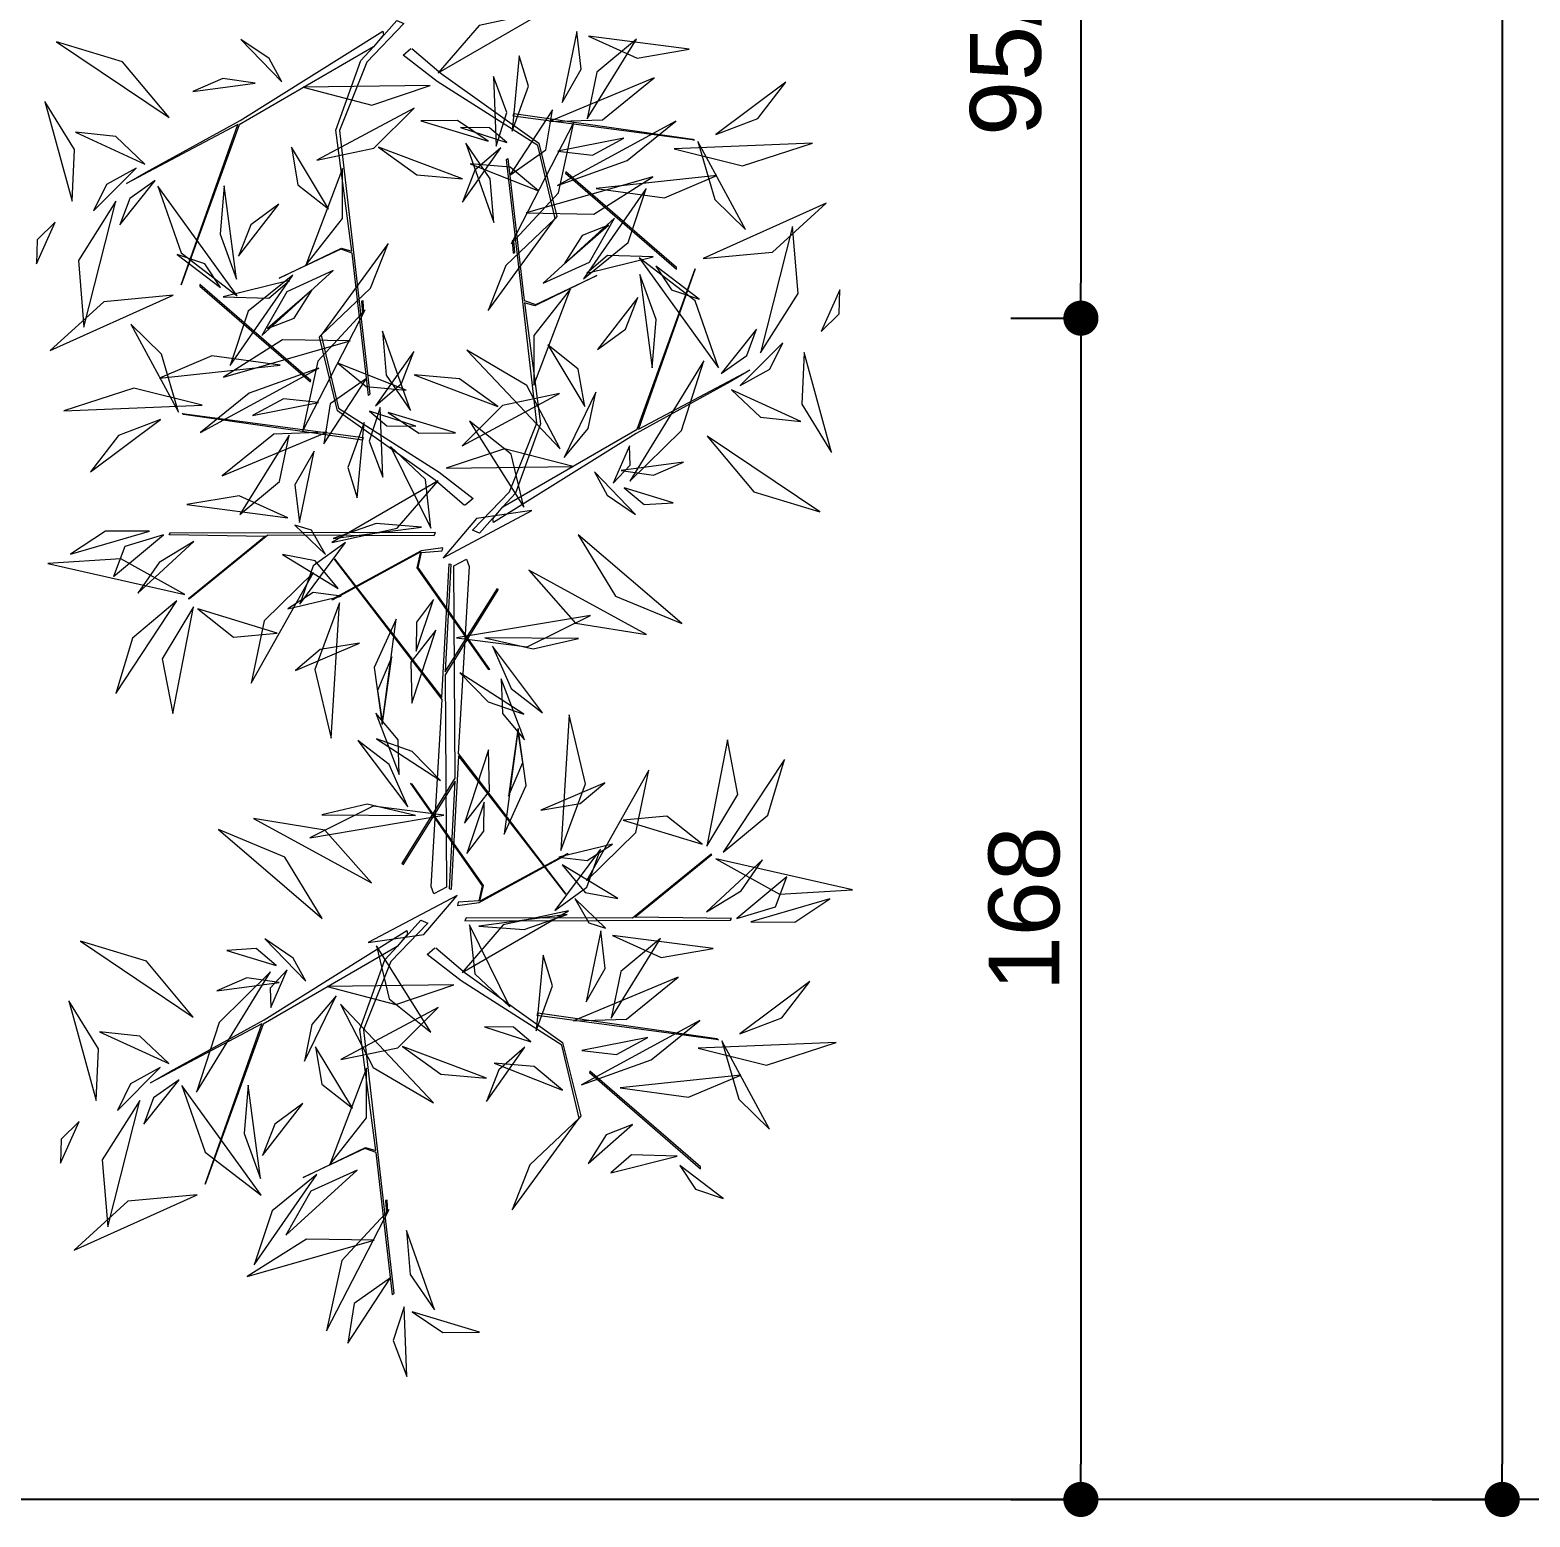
# Model space of a CAD drawing. Header units: centimetres. Extents: x 16433 to 114398, y -50094 to -12305.
# Drawn here: x 32932.2 to 33145.8, y -30999.9 to -30788.2 of the extents above; entities that cross this region are included whole.
import ezdxf

# ---------------------------------------------------------------- set-up
doc = ezdxf.new("R2010")
doc.units = ezdxf.units.CM
doc.header["$LTSCALE"] = 0.5
doc.layers.get('0').update_dxf_attribs({"linetype": 'CONTINUOUS'})
doc.layers.get('DEFPOINTS').update_dxf_attribs({"linetype": 'CONTINUOUS'})
doc.layers.add('3-BAT C-Niveau -2', color=7, linetype='CONTINUOUS')
doc.styles.add('Helvetica', font='')
doc.styles.get('Helvetica').set_extended_font_data('Helvetica')
doc.dimstyles.new('IS', dxfattribs={"dimtxt": 10.08724, "dimasz": 5.007446, "dimexe": 2, "dimexo": 10, "dimgap": 3, "dimtad": 1, "dimdec": 1, "dimtxsty": 'Helvetica', "dimblk": 'DOT', "dimblk1": 'DOT', "dimblk2": 'DOT', "dimcen": 0, "dimdle": 10, "dimazin": 0, "dimtfac": 0.8, "dimtdec": 1, "dimtix": 1, "dimtmove": 0, "dimatfit": 0, "dimldrblk": 'VW_FILLEDARROW-1', "dimfxl": 10, "dimfxlon": 1, "dimfrac": 2, "dimtolj": 1, "dimarcsym": 0})

# ---------------------------------------------------------------- blocks, each defined once
blk = doc.blocks.new('Groupe-85-1')
at = {"color": 253, "linetype": 'Continuous', "lineweight": 5, "true_color": 0xa0a0a4, "flags": 128}
for points in [[(15395.8, -47721.1), (15389.43, -47716.94), (15379.15, -47714.94), (15343.05, -47726.16), (15342.84, -47725.99), (15362.29, -47719.94), (15362.57, -47718.24), (15356.88, -47710.42), (15362.73, -47718.33), (15362.58, -47719.83), (15379.1, -47714.4), (15389.5, -47716.07), (15391.72, -47717.45), (15377.28, -47700.75), (15353.34, -47696.87), (15377.28, -47700.56), (15366.09, -47686.54), (15368.19, -47688.96), (15377.92, -47700.76), (15394.2, -47718.37), (15393.69, -47718.56), (15391.72, -47717.45), (15396.03, -47720.04)], [(15335.25, -47700.61), (15335.37, -47700.39), (15336.78, -47726.37), (15336.4, -47726.35)], [(15343.19, -47717.55), (15343.38, -47717.55), (15353.9, -47699.46), (15353.63, -47699.5)], [(15270.58, -47748.29), (15264.21, -47744.13), (15253.93, -47742.13), (15217.83, -47753.35), (15217.62, -47753.18), (15237.07, -47747.13), (15237.35, -47745.43), (15231.66, -47737.61), (15237.51, -47745.52), (15237.36, -47747.02), (15253.88, -47741.59), (15264.28, -47743.26), (15266.5, -47744.64), (15252.06, -47727.94), (15228.12, -47724.06), (15252.06, -47727.75), (15240.86, -47713.73), (15242.97, -47716.15), (15252.7, -47727.95), (15268.98, -47745.56), (15268.47, -47745.75), (15266.5, -47744.64), (15270.81, -47747.23)], [(15319.06, -47725.58), (15302.52, -47744.27), (15321.42, -47741.76), (15321.4, -47742), (15306.17, -47744.06), (15319.24, -47749.18), (15319.08, -47749.27), (15305.75, -47744.12), (15276.07, -47749.95), (15274.81, -47748.34), (15275.78, -47747.79), (15302.23, -47744.38), (15318.87, -47725.75)], [(15323.49, -47740.42), (15322.49, -47737.47), (15313.33, -47726.3), (15313.36, -47726.48), (15322.31, -47737.43), (15320, -47737.33), (15307.72, -47749.99), (15307.68, -47750.25), (15320.08, -47737.51), (15322.26, -47737.57), (15323.02, -47740.43)], [(15326.74, -47744.12), (15333.1, -47748.29), (15343.39, -47750.29), (15379.49, -47739.07), (15379.69, -47739.24), (15360.24, -47745.28), (15359.97, -47746.99), (15365.65, -47754.8), (15359.8, -47746.9), (15359.95, -47745.39), (15343.43, -47750.82), (15333.04, -47749.15), (15330.81, -47747.77), (15345.25, -47764.47), (15369.19, -47768.36), (15345.26, -47764.67), (15356.45, -47778.69), (15354.34, -47776.27), (15344.62, -47764.46), (15328.34, -47746.86), (15328.84, -47746.66), (15330.81, -47747.77), (15326.51, -47745.18)], [(15387.29, -47764.61), (15387.17, -47764.84), (15385.75, -47738.86), (15386.14, -47738.88)], [(15273.82, -47751.99), (15274.83, -47754.94), (15283.99, -47766.11), (15283.96, -47765.94), (15275, -47754.98), (15277.32, -47755.09), (15289.6, -47742.43), (15289.64, -47742.16), (15277.24, -47754.91), (15275.06, -47754.85), (15274.3, -47751.98)], [(15278.25, -47766.84), (15294.79, -47748.14), (15275.9, -47750.66), (15275.92, -47750.42), (15291.14, -47748.36), (15278.07, -47743.23), (15278.23, -47743.14), (15291.57, -47748.3), (15321.24, -47742.47), (15322.51, -47744.08), (15321.54, -47744.63), (15295.08, -47748.03), (15278.44, -47766.66)], [(15379.35, -47747.68), (15379.16, -47747.67), (15368.64, -47765.76), (15368.9, -47765.73)], [(15262.07, -47791.8), (15261.95, -47792.03), (15260.53, -47766.05), (15260.92, -47766.07)], [(15254.13, -47774.87), (15253.94, -47774.86), (15243.42, -47792.95), (15243.68, -47792.92)]]:
    blk.add_lwpolyline(points, close=True, dxfattribs=at)
for points in [[(15318.08, -47701.84), (15320.43, -47715.32), (15309.61, -47706.2), (15309.66, -47706.34), (15320.65, -47715.63), (15324.99, -47738.9), (15325.44, -47739.02), (15318.3, -47701.85), (15318.05, -47701.74), (15318.07, -47701.81)], [(15329.98, -47742.36), (15332.72, -47737.57), (15339.87, -47722.09), (15349.67, -47717.62), (15350.01, -47717.79), (15340.27, -47722.16), (15333.97, -47737.94), (15331.16, -47743.38), (15330.03, -47742.46)], [(15392.55, -47722.86), (15389.81, -47727.65), (15382.66, -47743.13), (15372.87, -47747.6), (15372.53, -47747.43), (15382.27, -47743.07), (15388.57, -47727.29), (15391.38, -47721.84), (15392.5, -47722.76)], [(15267.33, -47750.05), (15264.59, -47754.84), (15257.44, -47770.32), (15247.65, -47774.79), (15247.3, -47774.62), (15257.05, -47770.26), (15263.35, -47754.48), (15266.16, -47749.03), (15267.28, -47749.95)], [(15279.24, -47790.57), (15276.88, -47777.09), (15287.71, -47786.22), (15287.65, -47786.07), (15276.67, -47776.78), (15272.32, -47753.52), (15271.87, -47753.39), (15279.02, -47790.56), (15279.26, -47790.68), (15279.25, -47790.61)]]:
    blk.add_lwpolyline(points, dxfattribs=at)
at = {"color": 253, "linetype": 'Continuous', "lineweight": 5, "true_color": 0xa0a0a4}
for points in [[(15362.17, -47679.4, -212.86), (15369.44, -47678.34, -209.91), (15375.4, -47672.93, -208.14), (15375.4, -47672.93, -208.14), (15362.17, -47679.4, -212.86)], [(15362.17, -47679.4, -212.86), (15369.44, -47678.34, -209.91), (15375.4, -47672.93, -208.14), (15375.4, -47672.93, -208.14), (15362.17, -47679.4, -212.86)], [(15376.43, -47690.76, -223.66), (15382.98, -47682.74, -222.36), (15384.05, -47672.99, -219.58), (15384.05, -47672.99, -219.58), (15376.43, -47690.76, -223.66)], [(15358.78, -47677.57, -211.21), (15355.83, -47675.51, -209.03), (15352.44, -47676.09, -206.71), (15352.44, -47676.09, -206.71), (15358.78, -47677.57, -211.21)], [(15358.78, -47677.57, -211.21), (15355.83, -47675.51, -209.03), (15352.44, -47676.09, -206.71), (15352.44, -47676.09, -206.71), (15358.78, -47677.57, -211.21)], [(15369.29, -47688.59, -232.48), (15372.36, -47683.79, -232.45), (15371.89, -47678.02, -231.83), (15371.89, -47678.02, -231.83), (15369.29, -47688.59, -232.48)], [(15351.67, -47696.02, -215.07), (15348.93, -47686.5, -213.8), (15340.66, -47680.26, -214.42), (15340.66, -47680.26, -214.42), (15351.67, -47696.02, -215.07)], [(15337.08, -47702.98, -223.19), (15337.65, -47692.97, -225.59), (15332.62, -47683.8, -225.79), (15332.62, -47683.8, -225.79), (15337.08, -47702.98, -223.19)], [(15337.08, -47702.98, -223.19), (15337.65, -47692.97, -225.59), (15332.62, -47683.8, -225.79), (15332.62, -47683.8, -225.79), (15337.08, -47702.98, -223.19)], [(15363.34, -47685.5, -228.35), (15354.04, -47681.83, -229.1), (15344.83, -47684.36, -232.12), (15344.83, -47684.36, -232.12), (15363.34, -47685.5, -228.35)], [(15368.47, -47687.49, -232.75), (15365.41, -47683.75, -233.5), (15361.36, -47682.65, -235.42), (15361.36, -47682.65, -235.42), (15368.47, -47687.49, -232.75)], [(15310.11, -47705.56, -186.41), (15313.41, -47695.69, -187.61), (15310.84, -47685.59, -186.97), (15310.84, -47685.59, -186.97), (15310.11, -47705.56, -186.41)], [(15367.27, -47690.46, -229.3), (15364.07, -47687.37, -228.25), (15360.13, -47686.67, -226.49), (15360.13, -47686.67, -226.49), (15367.27, -47690.46, -229.3)], [(15318.02, -47698.95, -174.84), (15316.87, -47692.82, -175.45), (15312.7, -47688.51, -176.76), (15312.7, -47688.51, -176.76), (15318.02, -47698.95, -174.84)], [(15333.97, -47697.54, -215.73), (15330.62, -47692.07, -216.78), (15324.79, -47689.13, -215.22), (15324.79, -47689.13, -215.22), (15333.97, -47697.54, -215.73)], [(15333.97, -47697.54, -215.73), (15330.62, -47692.07, -216.78), (15324.79, -47689.13, -215.22), (15324.79, -47689.13, -215.22), (15333.97, -47697.54, -215.73)], [(15335.45, -47699.89, -214.21), (15343.12, -47695.93, -211.43), (15346.51, -47690.85, -206.15), (15346.51, -47690.85, -206.15), (15335.45, -47699.89, -214.21)], [(15366.54, -47691, -228.97), (15357.82, -47696, -227.8), (15353.3, -47705.01, -227.09), (15353.3, -47705.01, -227.09), (15366.54, -47691, -228.97)], [(15383.53, -47701.86, -172.05), (15383.32, -47697.22, -171.7), (15380.7, -47693.39, -172.02), (15380.7, -47693.39, -172.02), (15383.53, -47701.86, -172.05)], [(15383.53, -47701.86, -172.05), (15383.32, -47697.22, -171.7), (15380.7, -47693.39, -172.02), (15380.7, -47693.39, -172.02), (15383.53, -47701.86, -172.05)], [(15317.89, -47701.01, -174.58), (15315.24, -47695.93, -172.2), (15310.75, -47695.11, -168.43), (15310.75, -47695.11, -168.43), (15317.89, -47701.01, -174.58)], [(15344.72, -47712.83, -221.24), (15344.22, -47703.02, -218.96), (15339.72, -47696.3, -214.31), (15339.72, -47696.3, -214.31), (15344.72, -47712.83, -221.24)], [(15354, -47702.43, -211.6), (15356.89, -47699.62, -211.07), (15357.47, -47695.52, -211.1), (15357.47, -47695.52, -211.1), (15354, -47702.43, -211.6)], [(15309.01, -47704.65, -186.4), (15302.63, -47699.41, -186.75), (15294.43, -47698.57, -187), (15294.43, -47698.57, -187), (15309.01, -47704.65, -186.4)], [(15384.42, -47705.56, -171.59), (15387.33, -47703.17, -169.03), (15389.28, -47698.71, -167.96), (15389.28, -47698.71, -167.96), (15384.42, -47705.56, -171.59)], [(15236.95, -47706.59, -212.86), (15244.22, -47705.53, -209.91), (15250.18, -47700.12, -208.14), (15250.18, -47700.12, -208.14), (15236.95, -47706.59, -212.86)], [(15236.95, -47706.59, -212.86), (15244.22, -47705.53, -209.91), (15250.18, -47700.12, -208.14), (15250.18, -47700.12, -208.14), (15236.95, -47706.59, -212.86)], [(15251.2, -47717.95, -223.66), (15257.76, -47709.93, -222.36), (15258.83, -47700.18, -219.58), (15258.83, -47700.18, -219.58), (15251.2, -47717.95, -223.66)], [(15317.77, -47705.42, -186.97), (15313.92, -47701.12, -187.38), (15309.04, -47698.95, -185.5), (15309.04, -47698.95, -185.5), (15317.77, -47705.42, -186.97)], [(15368.33, -47700.27, -196.26), (15361.46, -47700.99, -195.05), (15355.61, -47704.47, -196.39), (15355.61, -47704.47, -196.39), (15368.33, -47700.27, -196.26)], [(15233.56, -47704.76, -211.21), (15230.61, -47702.7, -209.03), (15227.22, -47703.28, -206.71), (15227.22, -47703.28, -206.71), (15233.56, -47704.76, -211.21)], [(15233.56, -47704.76, -211.21), (15230.61, -47702.7, -209.03), (15227.22, -47703.28, -206.71), (15227.22, -47703.28, -206.71), (15233.56, -47704.76, -211.21)], [(15352.76, -47703.07, -202.5), (15353.78, -47709.47, -200.11), (15356.83, -47711.89, -195.35), (15356.83, -47711.89, -195.35), (15352.76, -47703.07, -202.5)], [(15244.07, -47715.78, -232.48), (15247.13, -47710.98, -232.45), (15246.67, -47705.21, -231.83), (15246.67, -47705.21, -231.83), (15244.07, -47715.78, -232.48)], [(15308.61, -47707.11, -182.25), (15300.53, -47704.13, -178.08), (15293.15, -47707.04, -173.29), (15293.15, -47707.04, -173.29), (15308.61, -47707.11, -182.25)], [(15323.59, -47717.96, -200.41), (15325.37, -47710.57, -200.32), (15322.74, -47703.5, -200.54), (15322.74, -47703.5, -200.54), (15323.59, -47717.96, -200.41)], [(15345.32, -47718.35, -210.1), (15339.98, -47709.27, -209.96), (15333.18, -47703.49, -205.95), (15333.18, -47703.49, -205.95), (15345.32, -47718.35, -210.1)], [(15349.99, -47722.01, -194.97), (15348.36, -47712.51, -192.57), (15341.56, -47705.21, -191.31), (15341.56, -47705.21, -191.31), (15349.99, -47722.01, -194.97)], [(15367.21, -47708.41, -195.33), (15363.6, -47705.02, -195.1), (15358.88, -47704.14, -194.26), (15358.88, -47704.14, -194.26), (15367.21, -47708.41, -195.33)], [(15357.67, -47712.23, -201.48), (15351.42, -47706.94, -202.35), (15343.37, -47705.86, -201.76), (15343.37, -47705.86, -201.76), (15357.67, -47712.23, -201.48)], [(15226.44, -47723.21, -215.07), (15223.71, -47713.69, -213.8), (15215.44, -47707.45, -214.42), (15215.44, -47707.45, -214.42), (15226.44, -47723.21, -215.07)], [(15238.12, -47712.69, -228.35), (15228.82, -47709.02, -229.1), (15219.6, -47711.55, -232.12), (15219.6, -47711.55, -232.12), (15238.12, -47712.69, -228.35)], [(15308.45, -47707.8, -181.99), (15305.45, -47713.54, -181.12), (15307.17, -47719.54, -179.03), (15307.17, -47719.54, -179.03), (15308.45, -47707.8, -181.99)], [(15336.59, -47721.15, -233.25), (15334.92, -47713.77, -238.65), (15327.7, -47707.66, -241.93), (15327.7, -47707.66, -241.93), (15336.59, -47721.15, -233.25)], [(15359.36, -47717.76, -207.16), (15355.18, -47711.84, -205.48), (15348.37, -47709.49, -203.83), (15348.37, -47709.49, -203.83), (15359.36, -47717.76, -207.16)], [(15359.36, -47717.76, -207.16), (15355.18, -47711.84, -205.48), (15348.37, -47709.49, -203.83), (15348.37, -47709.49, -203.83), (15359.36, -47717.76, -207.16)], [(15375.51, -47708.65, -184.69), (15370.44, -47710.56, -183.17), (15367.88, -47715.48, -181.63), (15367.88, -47715.48, -181.63), (15375.51, -47708.65, -184.69)], [(15384.23, -47708.69, -176.08), (15383.56, -47718.77, -174.79), (15387.83, -47726.4, -170.69), (15387.83, -47726.4, -170.69), (15384.23, -47708.69, -176.08)], [(15243.25, -47714.68, -232.75), (15240.19, -47710.94, -233.5), (15236.14, -47709.84, -235.42), (15236.14, -47709.84, -235.42), (15243.25, -47714.68, -232.75)], [(15322.76, -47711.14, -189.87), (15328.41, -47715.84, -186.93), (15335.18, -47715.95, -183.27), (15335.18, -47715.95, -183.27), (15322.76, -47711.14, -189.87)], [(15340.51, -47719.19, -207.72), (15340.13, -47714.22, -206.62), (15336.94, -47710.32, -205.86), (15336.94, -47710.32, -205.86), (15340.51, -47719.19, -207.72)], [(15349.52, -47710.12, -218.46), (15351.67, -47713.58, -216.39), (15356.11, -47715.31, -215.43), (15356.11, -47715.31, -215.43), (15349.52, -47710.12, -218.46)], [(15374.4, -47712.55, -205.3), (15377.55, -47720.19, -204.92), (15384.26, -47724.78, -203.9), (15384.26, -47724.78, -203.9), (15374.4, -47712.55, -205.3)], [(15242.04, -47717.65, -229.3), (15238.85, -47714.56, -228.25), (15234.91, -47713.86, -226.49), (15234.91, -47713.86, -226.49), (15242.04, -47717.65, -229.3)], [(15359.42, -47713.8, -188.89), (15366.92, -47717.67, -185.79), (15373.88, -47716.37, -181.22), (15373.88, -47716.37, -181.22), (15359.42, -47713.8, -188.89)], [(15268.41, -47733.39, -220.09), (15276.01, -47726.53, -220.53), (15278.11, -47716.51, -219.34), (15278.11, -47716.51, -219.34), (15268.41, -47733.39, -220.09)], [(15316.61, -47723.02, -207.25), (15308.55, -47717.4, -205.29), (15299.48, -47717.23, -201.98), (15299.48, -47717.23, -201.98), (15316.61, -47723.02, -207.25)], [(15354.7, -47723.27, -206.43), (15346.29, -47717.99, -204.4), (15336.04, -47717.73, -204.36), (15336.04, -47717.73, -204.36), (15354.7, -47723.27, -206.43)], [(15354.7, -47723.27, -206.43), (15346.29, -47717.99, -204.4), (15336.04, -47717.73, -204.36), (15336.04, -47717.73, -204.36), (15354.7, -47723.27, -206.43)], [(15350.01, -47717.79, -197.23), (15357.89, -47723.46, -194.28), (15364.63, -47724.73, -188.42), (15364.63, -47724.73, -188.42), (15350.01, -47717.79, -197.23)], [(15241.32, -47718.19, -228.97), (15232.6, -47723.19, -227.8), (15228.08, -47732.2, -227.09), (15228.08, -47732.2, -227.09), (15241.32, -47718.19, -228.97)], [(15315.02, -47726.88, -215.21), (15318.29, -47722.92, -213.09), (15318.29, -47718.19, -210.46), (15318.29, -47718.19, -210.46), (15315.02, -47726.88, -215.21)], [(15319.43, -47724.19, -177.75), (15322.46, -47721.61, -175.38), (15322.72, -47719.12, -172.12), (15322.72, -47719.12, -172.12), (15319.43, -47724.19, -177.75)], [(15333.58, -47719.88, -229.03), (15328.38, -47718.09, -227.48), (15323.24, -47719.71, -225.66), (15323.24, -47719.71, -225.66), (15333.58, -47719.88, -229.03)], [(15259.56, -47727.56, -212.64), (15251.11, -47721.71, -211.07), (15240.77, -47720.4, -212.06), (15240.77, -47720.4, -212.06), (15259.56, -47727.56, -212.64)], [(15259.56, -47727.56, -212.64), (15251.11, -47721.71, -211.07), (15240.77, -47720.4, -212.06), (15240.77, -47720.4, -212.06), (15259.56, -47727.56, -212.64)], [(15258.31, -47729.05, -172.05), (15258.09, -47724.41, -171.7), (15255.48, -47720.58, -172.02), (15255.48, -47720.58, -172.02), (15258.31, -47729.05, -172.05)], [(15258.31, -47729.05, -172.05), (15258.09, -47724.41, -171.7), (15255.48, -47720.58, -172.02), (15255.48, -47720.58, -172.02), (15258.31, -47729.05, -172.05)], [(15260.62, -47728.21, -213.12), (15262.46, -47724.97, -210.71), (15261.42, -47720.91, -208.62), (15261.42, -47720.91, -208.62), (15260.62, -47728.21, -213.12)], [(15260.62, -47728.21, -213.12), (15262.46, -47724.97, -210.71), (15261.42, -47720.91, -208.62), (15261.42, -47720.91, -208.62), (15260.62, -47728.21, -213.12)], [(15274.71, -47739.33, -220.85), (15280.86, -47731.41, -221.31), (15280.58, -47721.15, -222.56), (15280.58, -47721.15, -222.56), (15274.71, -47739.33, -220.85)], [(15314.04, -47727.52, -179.83), (15313.79, -47723.48, -178.67), (15310.82, -47720.39, -177.99), (15310.82, -47720.39, -177.99), (15314.04, -47727.52, -179.83)], [(15321.63, -47726.69, -207.06), (15317.52, -47722.8, -208.24), (15311.81, -47721.94, -209.24), (15311.81, -47721.94, -209.24), (15321.63, -47726.69, -207.06)], [(15345.16, -47725.27, -194.21), (15340.63, -47720.89, -192.81), (15334.87, -47721.04, -190.06), (15334.87, -47721.04, -190.06), (15345.16, -47725.27, -194.21)], [(15345.16, -47725.27, -194.21), (15340.63, -47720.89, -192.81), (15334.87, -47721.04, -190.06), (15334.87, -47721.04, -190.06), (15345.16, -47725.27, -194.21)], [(15346.56, -47720.87, -199.77), (15344, -47725.44, -197.57), (15344.58, -47731.15, -196.35), (15344.58, -47731.15, -196.35), (15346.56, -47720.87, -199.77)], [(15377.84, -47720.83, -185.42), (15374.98, -47726.93, -185.31), (15375.62, -47733.4, -184.01), (15375.62, -47733.4, -184.01), (15377.84, -47720.83, -185.42)], [(15307.93, -47731.3, -210.84), (15305.98, -47725.97, -209.98), (15302.43, -47723.08, -207.2), (15302.43, -47723.08, -207.2), (15307.93, -47731.3, -210.84)], [(15355.94, -47722.76, -203.84), (15355.84, -47722.53, -203.87), (15354.16, -47722.98, -202.04), (15354.26, -47723.19, -202.02), (15355.94, -47722.76, -203.84)], [(15259.2, -47732.75, -171.59), (15262.11, -47730.36, -169.03), (15264.06, -47725.9, -167.96), (15264.06, -47725.9, -167.96), (15259.2, -47732.75, -171.59)], [(15313.05, -47727.44, -179.52), (15303.06, -47725.78, -178.73), (15293.88, -47729.89, -177.91), (15293.88, -47729.89, -177.91), (15313.05, -47727.44, -179.52)], [(15321.3, -47724.77, -178.9), (15325.01, -47733.54, -176.01), (15332.74, -47738.02, -172.29), (15332.74, -47738.02, -172.29), (15321.3, -47724.77, -178.9)], [(15321.3, -47724.77, -178.9), (15325.01, -47733.54, -176.01), (15332.74, -47738.02, -172.29), (15332.74, -47738.02, -172.29), (15321.3, -47724.77, -178.9)], [(15325.82, -47736.89, -200.44), (15325.12, -47730.48, -199.26), (15321.87, -47724.87, -200.49), (15321.87, -47724.87, -200.49), (15325.82, -47736.89, -200.44)], [(15338.94, -47726.11, -198.87), (15332.2, -47725.01, -195.41), (15328.2, -47727.15, -190.33), (15328.2, -47727.15, -190.33), (15338.94, -47726.11, -198.87)], [(15340.65, -47726.57, -202.35), (15339.06, -47729.39, -200.21), (15339.77, -47733.44, -199.09), (15339.77, -47733.44, -199.09), (15340.65, -47726.57, -202.35)], [(15352.19, -47726.25, -199.98), (15346.15, -47727.92, -200.36), (15341.84, -47732.3, -199.46), (15341.84, -47732.3, -199.46), (15352.19, -47726.25, -199.98)], [(15381.57, -47736, -183.47), (15383.65, -47731.16, -183.7), (15382.64, -47726.04, -184.07), (15382.64, -47726.04, -184.07), (15381.57, -47736, -183.47)], [(15381.57, -47736, -183.47), (15383.65, -47731.16, -183.7), (15382.64, -47726.04, -184.07), (15382.64, -47726.04, -184.07), (15381.57, -47736, -183.47)], [(15243.11, -47727.46, -196.26), (15236.24, -47728.18, -195.05), (15230.39, -47731.66, -196.39), (15230.39, -47731.66, -196.39), (15243.11, -47727.46, -196.26)], [(15260.28, -47729.86, -212.09), (15257.29, -47727.94, -209.87), (15254.6, -47728.57, -207.1), (15254.6, -47728.57, -207.1), (15260.28, -47729.86, -212.09)], [(15260.28, -47729.86, -212.09), (15257.29, -47727.94, -209.87), (15254.6, -47728.57, -207.1), (15254.6, -47728.57, -207.1), (15260.28, -47729.86, -212.09)], [(15341.45, -47727.97, -183.73), (15336.46, -47727.33, -181.29), (15331.78, -47730.16, -179.52), (15331.78, -47730.16, -179.52), (15341.45, -47727.97, -183.73)], [(15341.55, -47727.28, -202.12), (15345.38, -47730.32, -201.54), (15350.18, -47731.18, -202.14), (15350.18, -47731.18, -202.14), (15341.55, -47727.28, -202.12)], [(15401.23, -47740.45, -178.9), (15397.52, -47731.68, -176.01), (15389.8, -47727.2, -172.29), (15389.8, -47727.2, -172.29), (15401.23, -47740.45, -178.9)], [(15401.23, -47740.45, -178.9), (15397.52, -47731.68, -176.01), (15389.8, -47727.2, -172.29), (15389.8, -47727.2, -172.29), (15401.23, -47740.45, -178.9)], [(15286.09, -47747.68, -225.36), (15285.46, -47737.56, -224.7), (15279.38, -47729.52, -224), (15279.38, -47729.52, -224), (15286.09, -47747.68, -225.36)], [(15285.3, -47743.69, -183.78), (15285.58, -47736.66, -183.14), (15282.93, -47730.6, -184.94), (15282.93, -47730.6, -184.94), (15285.3, -47743.69, -183.78)], [(15325.89, -47738.24, -200.73), (15332.59, -47736.23, -197.34), (15336.29, -47730.45, -193.77), (15336.29, -47730.45, -193.77), (15325.89, -47738.24, -200.73)], [(15325.89, -47738.24, -200.73), (15332.59, -47736.23, -197.34), (15336.29, -47730.45, -193.77), (15336.29, -47730.45, -193.77), (15325.89, -47738.24, -200.73)], [(15340.96, -47729.22, -183.47), (15338.88, -47734.06, -183.7), (15339.9, -47739.18, -184.07), (15339.9, -47739.18, -184.07), (15340.96, -47729.22, -183.47)], [(15340.96, -47729.22, -183.47), (15338.88, -47734.06, -183.7), (15339.9, -47739.18, -184.07), (15339.9, -47739.18, -184.07), (15340.96, -47729.22, -183.47)], [(15224.77, -47749.2, -194.97), (15223.14, -47739.7, -192.57), (15216.34, -47732.4, -191.31), (15216.34, -47732.4, -191.31), (15224.77, -47749.2, -194.97)], [(15241.99, -47735.6, -195.33), (15238.38, -47732.21, -195.1), (15233.66, -47731.33, -194.26), (15233.66, -47731.33, -194.26), (15241.99, -47735.6, -195.33)], [(15344.69, -47744.39, -185.42), (15347.55, -47738.3, -185.31), (15346.91, -47731.83, -184.01), (15346.91, -47731.83, -184.01), (15344.69, -47744.39, -185.42)], [(15370.35, -47738.97, -199.98), (15376.38, -47737.31, -200.36), (15380.69, -47732.93, -199.46), (15380.69, -47732.93, -199.46), (15370.35, -47738.97, -199.98)], [(15381.89, -47738.65, -202.35), (15383.48, -47735.83, -200.21), (15382.76, -47731.79, -199.09), (15382.76, -47731.79, -199.09), (15381.89, -47738.65, -202.35)], [(15232.45, -47739.42, -201.48), (15226.2, -47734.13, -202.35), (15218.15, -47733.05, -201.76), (15218.15, -47733.05, -201.76), (15232.45, -47739.42, -201.48)], [(15257.98, -47737.39, -204.62), (15253.29, -47734.77, -205.07), (15247.99, -47734.69, -204.23), (15247.99, -47734.69, -204.23), (15257.98, -47737.39, -204.62)], [(15286.31, -47742.42, -176.88), (15291.72, -47738.69, -176.9), (15294.28, -47733.65, -174.04), (15294.28, -47733.65, -174.04), (15286.31, -47742.42, -176.88)], [(15312.26, -47735.82, -247.3), (15304.9, -47733.99, -244.69), (15297.14, -47736.64, -243.35), (15297.14, -47736.64, -243.35), (15312.26, -47735.82, -247.3)], [(15312.26, -47735.82, -247.3), (15304.9, -47733.99, -244.69), (15297.14, -47736.64, -243.35), (15297.14, -47736.64, -243.35), (15312.26, -47735.82, -247.3)], [(15306.86, -47736.19, -223.21), (15301.76, -47735.1, -222.61), (15297.33, -47736.63, -220.88), (15297.33, -47736.63, -220.88), (15306.86, -47736.19, -223.21)], [(15306.86, -47736.19, -223.21), (15301.76, -47735.1, -222.61), (15297.33, -47736.63, -220.88), (15297.33, -47736.63, -220.88), (15306.86, -47736.19, -223.21)], [(15380.99, -47737.95, -202.12), (15377.16, -47734.91, -201.54), (15372.36, -47734.05, -202.14), (15372.36, -47734.05, -202.14), (15380.99, -47737.95, -202.12)], [(15375.98, -47744.35, -199.77), (15378.53, -47739.79, -197.57), (15377.95, -47734.07, -196.35), (15377.95, -47734.07, -196.35), (15375.98, -47744.35, -199.77)], [(15381.08, -47737.25, -183.73), (15386.08, -47737.89, -181.29), (15390.76, -47735.07, -179.52), (15390.76, -47735.07, -179.52), (15381.08, -47737.25, -183.73)], [(15234.14, -47744.95, -207.16), (15229.96, -47739.03, -205.48), (15223.14, -47736.68, -203.83), (15223.14, -47736.68, -203.83), (15234.14, -47744.95, -207.16)], [(15234.14, -47744.95, -207.16), (15229.96, -47739.03, -205.48), (15223.14, -47736.68, -203.83), (15223.14, -47736.68, -203.83), (15234.14, -47744.95, -207.16)], [(15250.29, -47735.84, -184.69), (15245.22, -47737.75, -183.17), (15242.66, -47742.67, -181.63), (15242.66, -47742.67, -181.63), (15250.29, -47735.84, -184.69)], [(15259.01, -47735.88, -176.08), (15258.34, -47745.96, -174.79), (15262.61, -47753.59, -170.69), (15262.61, -47753.59, -170.69), (15259.01, -47735.88, -176.08)], [(15290.61, -47740.35, -161.32), (15295.44, -47739.26, -161.24), (15298.55, -47735.44, -160.95), (15298.55, -47735.44, -160.95), (15290.61, -47740.35, -161.32)], [(15290.86, -47746.27, -228.81), (15294.18, -47741.54, -229.15), (15294.99, -47736.22, -227.32), (15294.99, -47736.22, -227.32), (15290.86, -47746.27, -228.81)], [(15256.89, -47738.2, -204.31), (15248.9, -47744.49, -204.16), (15245.54, -47753.83, -202.67), (15245.54, -47753.83, -202.67), (15256.89, -47738.2, -204.31)], [(15311.77, -47741.64, -186.16), (15306.64, -47738.99, -185.75), (15300.9, -47740.21, -185.13), (15300.9, -47740.21, -185.13), (15311.77, -47741.64, -186.16)], [(15315.99, -47740.51, -197.01), (15312.39, -47738.74, -196.39), (15308.32, -47739.44, -196.61), (15308.32, -47739.44, -196.61), (15315.99, -47740.51, -197.01)], [(15338.3, -47756.54, -176.08), (15338.97, -47746.46, -174.79), (15334.71, -47738.82, -170.69), (15334.71, -47738.82, -170.69), (15338.3, -47756.54, -176.08)], [(15340.43, -47754.22, -204.31), (15348.42, -47747.92, -204.16), (15351.77, -47738.59, -202.67), (15351.77, -47738.59, -202.67), (15340.43, -47754.22, -204.31)], [(15383.6, -47739.11, -198.87), (15390.33, -47740.22, -195.41), (15394.34, -47738.08, -190.33), (15394.34, -47738.08, -190.33), (15383.6, -47739.11, -198.87)], [(15234.2, -47740.99, -188.89), (15241.7, -47744.86, -185.79), (15248.66, -47743.56, -181.22), (15248.66, -47743.56, -181.22), (15234.2, -47740.99, -188.89)], [(15249.18, -47739.74, -205.3), (15252.33, -47747.38, -204.92), (15259.04, -47751.97, -203.9), (15259.04, -47751.97, -203.9), (15249.18, -47739.74, -205.3)], [(15266.26, -47740.48, -210.57), (15268.85, -47748.05, -206.9), (15275.22, -47751.64, -202.54), (15275.22, -47751.64, -202.54), (15266.26, -47740.48, -210.57)], [(15331.05, -47751.93, -210.57), (15328.47, -47744.36, -206.9), (15322.1, -47740.77, -202.54), (15322.1, -47740.77, -202.54), (15331.05, -47751.93, -210.57)], [(15331.3, -47750.71, -217.22), (15338.38, -47747.52, -219.34), (15341.91, -47740.81, -221.55), (15341.91, -47740.81, -221.55), (15331.3, -47750.71, -217.22)], [(15348.14, -47752.67, -205.3), (15344.99, -47745.04, -204.92), (15338.27, -47740.44, -203.9), (15338.27, -47740.44, -203.9), (15348.14, -47752.67, -205.3)], [(15372.53, -47747.43, -197.23), (15364.65, -47741.76, -194.28), (15357.91, -47740.49, -188.42), (15357.91, -47740.49, -188.42), (15372.53, -47747.43, -197.23)], [(15377.38, -47739.96, -194.21), (15381.91, -47744.33, -192.81), (15387.67, -47744.19, -190.06), (15387.67, -47744.19, -190.06), (15377.38, -47739.96, -194.21)], [(15377.38, -47739.96, -194.21), (15381.91, -47744.33, -192.81), (15387.67, -47744.19, -190.06), (15387.67, -47744.19, -190.06), (15377.38, -47739.96, -194.21)], [(15266.01, -47741.71, -217.22), (15258.93, -47744.89, -219.34), (15255.4, -47751.61, -221.55), (15255.4, -47751.61, -221.55), (15266.01, -47741.71, -217.22)], [(15366.59, -47742.47, -203.84), (15366.7, -47742.7, -203.87), (15368.38, -47742.24, -202.04), (15368.28, -47742.03, -202.02), (15366.59, -47742.47, -203.84)], [(15367.84, -47741.96, -206.43), (15376.24, -47747.23, -204.4), (15386.5, -47747.5, -204.36), (15386.5, -47747.5, -204.36), (15367.84, -47741.96, -206.43)], [(15367.84, -47741.96, -206.43), (15376.24, -47747.23, -204.4), (15386.5, -47747.5, -204.36), (15386.5, -47747.5, -204.36), (15367.84, -47741.96, -206.43)], [(15372.55, -47743.21, -194.97), (15374.17, -47752.71, -192.57), (15380.97, -47760.01, -191.31), (15380.97, -47760.01, -191.31), (15372.55, -47743.21, -194.97)], [(15229.48, -47750.46, -206.43), (15221.07, -47745.18, -204.4), (15210.82, -47744.92, -204.36), (15210.82, -47744.92, -204.36), (15229.48, -47750.46, -206.43)], [(15229.48, -47750.46, -206.43), (15221.07, -47745.18, -204.4), (15210.82, -47744.92, -204.36), (15210.82, -47744.92, -204.36), (15229.48, -47750.46, -206.43)], [(15311.23, -47744.73, -225.36), (15311.86, -47754.85, -224.7), (15317.94, -47762.89, -224), (15317.94, -47762.89, -224), (15311.23, -47744.73, -225.36)], [(15385.95, -47744.08, -233.25), (15387.62, -47751.45, -238.65), (15394.84, -47757.57, -241.93), (15394.84, -47757.57, -241.93), (15385.95, -47744.08, -233.25)], [(15388.96, -47745.34, -229.03), (15394.15, -47747.13, -227.48), (15399.29, -47745.51, -225.66), (15399.29, -47745.51, -225.66), (15388.96, -47745.34, -229.03)], [(15306.45, -47746.15, -228.81), (15303.13, -47750.88, -229.15), (15302.33, -47756.2, -227.32), (15302.33, -47756.2, -227.32), (15306.45, -47746.15, -228.81)], [(15363.11, -47751.42, -188.89), (15355.61, -47747.55, -185.79), (15348.66, -47748.86, -181.22), (15348.66, -47748.86, -181.22), (15363.11, -47751.42, -188.89)], [(15363.18, -47747.47, -207.16), (15367.35, -47753.39, -205.48), (15374.17, -47755.74, -203.83), (15374.17, -47755.74, -203.83), (15363.18, -47747.47, -207.16)], [(15363.18, -47747.47, -207.16), (15367.35, -47753.39, -205.48), (15374.17, -47755.74, -203.83), (15374.17, -47755.74, -203.83), (15363.18, -47747.47, -207.16)], [(15377.22, -47746.87, -210.1), (15382.55, -47755.96, -209.96), (15389.36, -47761.74, -205.95), (15389.36, -47761.74, -205.95), (15377.22, -47746.87, -210.1)], [(15382.03, -47746.04, -207.72), (15382.41, -47751, -206.62), (15385.6, -47754.9, -205.86), (15385.6, -47754.9, -205.86), (15382.03, -47746.04, -207.72)], [(15398.94, -47747.26, -200.41), (15397.16, -47754.65, -200.32), (15399.79, -47761.72, -200.54), (15399.79, -47761.72, -200.54), (15398.94, -47747.26, -200.41)], [(15219.93, -47752.46, -194.21), (15215.4, -47748.08, -192.81), (15209.65, -47748.23, -190.06), (15209.65, -47748.23, -190.06), (15219.93, -47752.46, -194.21)], [(15219.93, -47752.46, -194.21), (15215.4, -47748.08, -192.81), (15209.65, -47748.23, -190.06), (15209.65, -47748.23, -190.06), (15219.93, -47752.46, -194.21)], [(15230.72, -47749.95, -203.84), (15230.62, -47749.72, -203.87), (15228.94, -47750.17, -202.04), (15229.04, -47750.38, -202.02), (15230.72, -47749.95, -203.84)], [(15252.62, -47748.02, -185.42), (15249.76, -47754.12, -185.31), (15250.4, -47760.59, -184.01), (15250.4, -47760.59, -184.01), (15252.62, -47748.02, -185.42)], [(15311.01, -47749.99, -176.88), (15305.59, -47753.72, -176.9), (15303.04, -47758.77, -174.04), (15303.04, -47758.77, -174.04), (15311.01, -47749.99, -176.88)], [(15312.02, -47748.72, -183.78), (15311.73, -47755.76, -183.14), (15314.38, -47761.81, -184.94), (15314.38, -47761.81, -184.94), (15312.02, -47748.72, -183.78)], [(15347.03, -47756.58, -184.69), (15352.09, -47754.66, -183.17), (15354.66, -47749.74, -181.63), (15354.66, -47749.74, -181.63), (15347.03, -47756.58, -184.69)], [(15373.01, -47755.1, -218.46), (15370.87, -47751.65, -216.39), (15366.43, -47749.92, -215.43), (15366.43, -47749.92, -215.43), (15373.01, -47755.1, -218.46)], [(15399.78, -47754.08, -189.87), (15394.12, -47749.39, -186.93), (15387.35, -47749.27, -183.27), (15387.35, -47749.27, -183.27), (15399.78, -47754.08, -189.87)], [(15281.33, -47751.91, -197.01), (15284.92, -47753.68, -196.39), (15289, -47752.98, -196.61), (15289, -47752.98, -196.61), (15281.33, -47751.91, -197.01)], [(15285.54, -47750.78, -186.16), (15290.68, -47753.42, -185.75), (15296.42, -47752.21, -185.13), (15296.42, -47752.21, -185.13), (15285.54, -47750.78, -186.16)], [(15306.7, -47752.07, -161.32), (15301.88, -47753.16, -161.24), (15298.77, -47756.97, -160.95), (15298.77, -47756.97, -160.95), (15306.7, -47752.07, -161.32)], [(15226.97, -47753.44, -199.98), (15220.93, -47755.11, -200.36), (15216.62, -47759.49, -199.46), (15216.62, -47759.49, -199.46), (15226.97, -47753.44, -199.98)], [(15271.42, -47754.17, -200.73), (15264.73, -47756.19, -197.34), (15261.03, -47761.97, -193.77), (15261.03, -47761.97, -193.77), (15271.42, -47754.17, -200.73)], [(15271.42, -47754.17, -200.73), (15264.73, -47756.19, -197.34), (15261.03, -47761.97, -193.77), (15261.03, -47761.97, -193.77), (15271.42, -47754.17, -200.73)], [(15322.61, -47753.08, -220.85), (15316.45, -47761.01, -221.31), (15316.73, -47771.26, -222.56), (15316.73, -47771.26, -222.56), (15322.61, -47753.08, -220.85)], [(15364.86, -47752.99, -201.48), (15371.12, -47758.29, -202.35), (15379.16, -47759.36, -201.76), (15379.16, -47759.36, -201.76), (15364.86, -47752.99, -201.48)], [(15369.78, -47762.15, -202.5), (15368.76, -47755.75, -200.11), (15365.71, -47753.33, -195.35), (15365.71, -47753.33, -195.35), (15369.78, -47762.15, -202.5)], [(15377.81, -47752.39, -221.24), (15378.32, -47762.2, -218.96), (15382.82, -47768.92, -214.31), (15382.82, -47768.92, -214.31), (15377.81, -47752.39, -221.24)], [(15216.23, -47755.16, -183.73), (15211.24, -47754.52, -181.29), (15206.55, -47757.35, -179.52), (15206.55, -47757.35, -179.52), (15216.23, -47755.16, -183.73)], [(15215.74, -47756.41, -183.47), (15213.66, -47761.25, -183.7), (15214.68, -47766.37, -184.07), (15214.68, -47766.37, -184.07), (15215.74, -47756.41, -183.47)], [(15215.74, -47756.41, -183.47), (15213.66, -47761.25, -183.7), (15214.68, -47766.37, -184.07), (15214.68, -47766.37, -184.07), (15215.74, -47756.41, -183.47)], [(15276.01, -47767.64, -178.9), (15272.3, -47758.87, -176.01), (15264.58, -47754.39, -172.29), (15264.58, -47754.39, -172.29), (15276.01, -47767.64, -178.9)], [(15276.01, -47767.64, -178.9), (15272.3, -47758.87, -176.01), (15264.58, -47754.39, -172.29), (15264.58, -47754.39, -172.29), (15276.01, -47767.64, -178.9)], [(15271.49, -47755.52, -200.44), (15272.2, -47761.94, -199.26), (15275.44, -47767.55, -200.49), (15275.44, -47767.55, -200.49), (15271.49, -47755.52, -200.44)], [(15285.05, -47756.6, -247.3), (15292.41, -47758.43, -244.69), (15300.17, -47755.78, -243.35), (15300.17, -47755.78, -243.35), (15285.05, -47756.6, -247.3)], [(15285.05, -47756.6, -247.3), (15292.41, -47758.43, -244.69), (15300.17, -47755.78, -243.35), (15300.17, -47755.78, -243.35), (15285.05, -47756.6, -247.3)], [(15290.45, -47756.22, -223.21), (15295.55, -47757.32, -222.61), (15299.98, -47755.78, -220.88), (15299.98, -47755.78, -220.88), (15290.45, -47756.22, -223.21)], [(15290.45, -47756.22, -223.21), (15295.55, -47757.32, -222.61), (15299.98, -47755.78, -220.88), (15299.98, -47755.78, -220.88), (15290.45, -47756.22, -223.21)], [(15339.34, -47755.02, -204.62), (15344.03, -47757.64, -205.07), (15349.33, -47757.72, -204.23), (15349.33, -47757.72, -204.23), (15339.34, -47755.02, -204.62)], [(15355.33, -47756.82, -195.33), (15358.93, -47760.2, -195.1), (15363.66, -47761.08, -194.26), (15363.66, -47761.08, -194.26), (15355.33, -47756.82, -195.33)], [(15256.67, -47765.84, -202.35), (15258.25, -47763.02, -200.21), (15257.54, -47758.98, -199.09), (15257.54, -47758.98, -199.09), (15256.67, -47765.84, -202.35)], [(15328.9, -47759.02, -220.09), (15321.31, -47765.89, -220.53), (15319.2, -47775.9, -219.34), (15319.2, -47775.9, -219.34), (15328.9, -47759.02, -220.09)], [(15338.12, -47759.66, -171.59), (15335.21, -47762.06, -169.03), (15333.25, -47766.51, -167.96), (15333.25, -47766.51, -167.96), (15338.12, -47759.66, -171.59)], [(15354.21, -47764.95, -196.26), (15361.07, -47764.23, -195.05), (15366.93, -47760.75, -196.39), (15366.93, -47760.75, -196.39), (15354.21, -47764.95, -196.26)], [(15355.99, -47774.23, -228.97), (15364.71, -47769.22, -227.8), (15369.24, -47760.22, -227.09), (15369.24, -47760.22, -227.09), (15355.99, -47774.23, -228.97)], [(15255.77, -47765.14, -202.12), (15251.93, -47762.1, -201.54), (15247.14, -47761.24, -202.14), (15247.14, -47761.24, -202.14), (15255.77, -47765.14, -202.12)], [(15250.75, -47771.54, -199.77), (15253.31, -47766.98, -197.57), (15252.73, -47761.26, -196.35), (15252.73, -47761.26, -196.35), (15250.75, -47771.54, -199.77)], [(15284.27, -47764.98, -179.52), (15294.25, -47766.64, -178.73), (15303.43, -47762.53, -177.91), (15303.43, -47762.53, -177.91), (15284.27, -47764.98, -179.52)], [(15289.38, -47761.11, -210.84), (15291.34, -47766.45, -209.98), (15294.88, -47769.33, -207.2), (15294.88, -47769.33, -207.2), (15289.38, -47761.11, -210.84)], [(15337.03, -47762.55, -212.09), (15340.03, -47764.48, -209.87), (15342.71, -47763.84, -207.1), (15342.71, -47763.84, -207.1), (15337.03, -47762.55, -212.09)], [(15337.03, -47762.55, -212.09), (15340.03, -47764.48, -209.87), (15342.71, -47763.84, -207.1), (15342.71, -47763.84, -207.1), (15337.03, -47762.55, -212.09)], [(15368.54, -47762.79, -211.6), (15365.65, -47765.6, -211.07), (15365.07, -47769.7, -211.1), (15365.07, -47769.7, -211.1), (15368.54, -47762.79, -211.6)], [(15385.46, -47762.25, -223.19), (15384.89, -47772.25, -225.59), (15389.91, -47781.42, -225.79), (15389.91, -47781.42, -225.79), (15385.46, -47762.25, -223.19)], [(15385.46, -47762.25, -223.19), (15384.89, -47772.25, -225.59), (15389.91, -47781.42, -225.79), (15389.91, -47781.42, -225.79), (15385.46, -47762.25, -223.19)], [(15283.28, -47764.89, -179.83), (15283.53, -47768.94, -178.67), (15286.49, -47772.03, -177.99), (15286.49, -47772.03, -177.99), (15283.28, -47764.89, -179.83)], [(15336.69, -47764.21, -213.12), (15334.85, -47767.45, -210.71), (15335.89, -47771.5, -208.62), (15335.89, -47771.5, -208.62), (15336.69, -47764.21, -213.12)], [(15336.69, -47764.21, -213.12), (15334.85, -47767.45, -210.71), (15335.89, -47771.5, -208.62), (15335.89, -47771.5, -208.62), (15336.69, -47764.21, -213.12)], [(15337.75, -47764.86, -212.64), (15346.21, -47770.71, -211.07), (15356.54, -47772.02, -212.06), (15356.54, -47772.02, -212.06), (15337.75, -47764.86, -212.64)], [(15337.75, -47764.86, -212.64), (15346.21, -47770.71, -211.07), (15356.54, -47772.02, -212.06), (15356.54, -47772.02, -212.06), (15337.75, -47764.86, -212.64)], [(15339.01, -47763.37, -172.05), (15339.22, -47768, -171.7), (15341.84, -47771.84, -172.02), (15341.84, -47771.84, -172.02), (15339.01, -47763.37, -172.05)], [(15339.01, -47763.37, -172.05), (15339.22, -47768, -171.7), (15341.84, -47771.84, -172.02), (15341.84, -47771.84, -172.02), (15339.01, -47763.37, -172.05)], [(15258.38, -47766.3, -198.87), (15265.11, -47767.41, -195.41), (15269.12, -47765.27, -190.33), (15269.12, -47765.27, -190.33), (15258.38, -47766.3, -198.87)], [(15275.68, -47765.73, -207.06), (15279.8, -47769.61, -208.24), (15285.5, -47770.47, -209.24), (15285.5, -47770.47, -209.24), (15275.68, -47765.73, -207.06)], [(15282.29, -47765.54, -215.21), (15279.02, -47769.49, -213.09), (15279.02, -47774.22, -210.46), (15279.02, -47774.22, -210.46), (15282.29, -47765.54, -215.21)], [(15387.09, -47765.34, -214.21), (15379.41, -47769.3, -211.43), (15376.03, -47774.38, -206.15), (15376.03, -47774.38, -206.15), (15387.09, -47765.34, -214.21)], [(15247.3, -47774.62, -197.23), (15239.43, -47768.95, -194.28), (15232.69, -47767.68, -188.42), (15232.69, -47767.68, -188.42), (15247.3, -47774.62, -197.23)], [(15277.89, -47768.22, -177.75), (15274.85, -47770.81, -175.38), (15274.59, -47773.29, -172.12), (15274.59, -47773.29, -172.12), (15277.89, -47768.22, -177.75)], [(15370.87, -47769.2, -215.07), (15373.6, -47778.72, -213.8), (15381.87, -47784.97, -214.42), (15381.87, -47784.97, -214.42), (15370.87, -47769.2, -215.07)], [(15388.57, -47767.68, -215.73), (15391.92, -47773.16, -216.78), (15397.74, -47776.09, -215.22), (15397.74, -47776.09, -215.22), (15388.57, -47767.68, -215.73)], [(15388.57, -47767.68, -215.73), (15391.92, -47773.16, -216.78), (15397.74, -47776.09, -215.22), (15397.74, -47776.09, -215.22), (15388.57, -47767.68, -215.73)], [(15260.73, -47771.27, -233.25), (15262.4, -47778.64, -238.65), (15269.62, -47784.76, -241.93), (15269.62, -47784.76, -241.93), (15260.73, -47771.27, -233.25)], [(15280.71, -47769.39, -207.25), (15288.76, -47775.01, -205.29), (15297.83, -47775.18, -201.98), (15297.83, -47775.18, -201.98), (15280.71, -47769.39, -207.25)], [(15256.8, -47773.23, -207.72), (15257.18, -47778.19, -206.62), (15260.38, -47782.09, -205.86), (15260.38, -47782.09, -205.86), (15256.8, -47773.23, -207.72)], [(15263.73, -47772.53, -229.03), (15268.93, -47774.32, -227.48), (15274.07, -47772.7, -225.66), (15274.07, -47772.7, -225.66), (15263.73, -47772.53, -229.03)], [(15288.87, -47784.61, -181.99), (15291.87, -47778.88, -181.12), (15290.14, -47772.88, -179.03), (15290.14, -47772.88, -179.03), (15288.87, -47784.61, -181.99)], [(15252, -47774.06, -210.1), (15257.33, -47783.15, -209.96), (15264.13, -47788.93, -205.95), (15264.13, -47788.93, -205.95), (15252, -47774.06, -210.1)], [(15273.72, -47774.45, -200.41), (15271.94, -47781.84, -200.32), (15274.57, -47788.91, -200.54), (15274.57, -47788.91, -200.54), (15273.72, -47774.45, -200.41)], [(15346.11, -47774.46, -223.66), (15339.56, -47782.49, -222.36), (15338.49, -47792.23, -219.58), (15338.49, -47792.23, -219.58), (15346.11, -47774.46, -223.66)], [(15355.27, -47774.77, -229.3), (15358.46, -47777.86, -228.25), (15362.41, -47778.55, -226.49), (15362.41, -47778.55, -226.49), (15355.27, -47774.77, -229.3)], [(15247.79, -47782.29, -218.46), (15245.64, -47778.84, -216.39), (15241.2, -47777.11, -215.43), (15241.2, -47777.11, -215.43), (15247.79, -47782.29, -218.46)], [(15274.56, -47781.27, -189.87), (15268.9, -47776.58, -186.93), (15262.13, -47776.46, -183.27), (15262.13, -47776.46, -183.27), (15274.56, -47781.27, -189.87)], [(15353.25, -47776.63, -232.48), (15350.18, -47781.44, -232.45), (15350.65, -47787.21, -231.83), (15350.65, -47787.21, -231.83), (15353.25, -47776.63, -232.48)], [(15354.06, -47777.73, -232.75), (15357.13, -47781.47, -233.5), (15361.18, -47782.57, -235.42), (15361.18, -47782.57, -235.42), (15354.06, -47777.73, -232.75)], [(15252.59, -47779.58, -221.24), (15253.1, -47789.39, -218.96), (15257.6, -47796.11, -214.31), (15257.6, -47796.11, -214.31), (15252.59, -47779.58, -221.24)], [(15359.19, -47779.72, -228.35), (15368.5, -47783.4, -229.1), (15377.71, -47780.87, -232.12), (15377.71, -47780.87, -232.12), (15359.19, -47779.72, -228.35)], [(15244.56, -47789.34, -202.5), (15243.53, -47782.94, -200.11), (15240.48, -47780.52, -195.35), (15240.48, -47780.52, -195.35), (15244.56, -47789.34, -202.5)], [(15288.71, -47785.31, -182.25), (15296.78, -47788.28, -178.08), (15304.17, -47785.37, -173.29), (15304.17, -47785.37, -173.29), (15288.71, -47785.31, -182.25)], [(15360.36, -47785.82, -212.86), (15353.09, -47786.89, -209.91), (15347.13, -47792.3, -208.14), (15347.13, -47792.3, -208.14), (15360.36, -47785.82, -212.86)], [(15360.36, -47785.82, -212.86), (15353.09, -47786.89, -209.91), (15347.13, -47792.3, -208.14), (15347.13, -47792.3, -208.14), (15360.36, -47785.82, -212.86)], [(15279.54, -47786.99, -186.97), (15283.39, -47791.29, -187.38), (15288.28, -47793.46, -185.5), (15288.28, -47793.46, -185.5), (15279.54, -47786.99, -186.97)], [(15287.21, -47786.86, -186.41), (15283.91, -47796.73, -187.61), (15286.47, -47806.83, -186.97), (15286.47, -47806.83, -186.97), (15287.21, -47786.86, -186.41)], [(15288.3, -47787.76, -186.4), (15294.68, -47793.01, -186.75), (15302.89, -47793.85, -187), (15302.89, -47793.85, -187), (15288.3, -47787.76, -186.4)], [(15363.76, -47787.65, -211.21), (15366.71, -47789.72, -209.03), (15370.09, -47789.14, -206.71), (15370.09, -47789.14, -206.71), (15363.76, -47787.65, -211.21)], [(15363.76, -47787.65, -211.21), (15366.71, -47789.72, -209.03), (15370.09, -47789.14, -206.71), (15370.09, -47789.14, -206.71), (15363.76, -47787.65, -211.21)], [(15243.32, -47789.98, -211.6), (15240.43, -47792.79, -211.07), (15239.85, -47796.89, -211.1), (15239.85, -47796.89, -211.1), (15243.32, -47789.98, -211.6)], [(15260.23, -47789.44, -223.19), (15259.67, -47799.44, -225.59), (15264.69, -47808.61, -225.79), (15264.69, -47808.61, -225.79), (15260.23, -47789.44, -223.19)], [(15260.23, -47789.44, -223.19), (15259.67, -47799.44, -225.59), (15264.69, -47808.61, -225.79), (15264.69, -47808.61, -225.79), (15260.23, -47789.44, -223.19)], [(15261.86, -47792.53, -214.21), (15254.19, -47796.49, -211.43), (15250.8, -47801.57, -206.15), (15250.8, -47801.57, -206.15), (15261.86, -47792.53, -214.21)], [(15279.42, -47791.4, -174.58), (15282.07, -47796.48, -172.2), (15286.57, -47797.3, -168.43), (15286.57, -47797.3, -168.43), (15279.42, -47791.4, -174.58)], [(15263.34, -47794.87, -215.73), (15266.7, -47800.35, -216.78), (15272.52, -47803.28, -215.22), (15272.52, -47803.28, -215.22), (15263.34, -47794.87, -215.73)], [(15263.34, -47794.87, -215.73), (15266.7, -47800.35, -216.78), (15272.52, -47803.28, -215.22), (15272.52, -47803.28, -215.22), (15263.34, -47794.87, -215.73)], [(15279.3, -47793.47, -174.84), (15280.44, -47799.59, -175.45), (15284.62, -47803.91, -176.76), (15284.62, -47803.91, -176.76), (15279.3, -47793.47, -174.84)]]:
    blk.add_polyline3d(points, dxfattribs=at)
blk = doc.blocks.new('_DOT')
at = {"color": 0, "linetype": 'ByBlock', "lineweight": -2}
blk.add_line((-0.5, 0), (-1, 0), dxfattribs=at)
at = {"color": 0, "linetype": 'ByBlock', "const_width": 0.5}
blk.add_lwpolyline([(-0.25, 0, 1), (0.25, 0, 1)], format="xyb", close=True, dxfattribs=at)
blk = doc.blocks.new('*D2452')
at = {"layer": '3-BAT C-Niveau -2', "color": 0, "linetype": 'Continuous', "lineweight": -2, "transparency": 16777216}
for p, q in [((33131.88, -28805.01), (33143.88, -28805.01)), ((33141.88, -28810.02), (33141.88, -30992.43)), ((33131.88, -30997.44), (33143.88, -30997.44))]:
    blk.add_line(p, q, dxfattribs=at)
at = {"layer": 'DEFPOINTS', "color": 0, "linetype": 'Continuous', "transparency": 16777216}
for p in [(32689.29, -28805.01), (32631.28, -30997.44), (33141.88, -30997.44)]:
    blk.add_point(p, dxfattribs=at)
at = {"layer": '3-BAT C-Niveau -2', "color": 0, "linetype": 'Continuous', "lineweight": -2, "transparency": 16777216, "xscale": 5.007446289062499, "yscale": 5.007446289062499, "zscale": 5.007446289062499}
for p, rotation in [((33141.88, -28805.01), 90), ((33141.88, -30997.44), 270)]:
    blk.add_blockref('_DOT', p, dxfattribs=dict(at, rotation=rotation))
at = {"layer": '3-BAT C-Niveau -2', "color": 0, "linetype": 'Continuous', "lineweight": 5, "transparency": 16777216, "insert": (33133.84, -29901.22), "char_height": 10.087, "attachment_point": 5, "rotation": 90, "style": 'Helvetica'}
blk.add_mtext('\\A1;2192', dxfattribs=at)
blk = doc.blocks.new('VW_FILLEDARROW-1')
at = {"color": 0, "linetype": 'Continuous', "lineweight": 5, "flags": 128}
blk.add_lwpolyline([(-1.997, 0.535), (0, 0), (-1.997, -0.535)], close=True, dxfattribs=at)
blk = doc.blocks.new('*D2478')
at = {"layer": '3-BAT C-Niveau -2', "color": 0, "linetype": 'Continuous', "lineweight": -2, "transparency": 16777216}
for p, q in [((33071.88, -30829.2), (33083.88, -30829.2)), ((33081.88, -30834.21), (33081.88, -30992.43)), ((33071.88, -30997.44), (33083.88, -30997.44))]:
    blk.add_line(p, q, dxfattribs=at)
at = {"layer": 'DEFPOINTS', "color": 0, "linetype": 'Continuous', "transparency": 16777216}
for p in [(32631.28, -30829.2), (32631.28, -30997.44), (33081.88, -30997.44)]:
    blk.add_point(p, dxfattribs=at)
at = {"layer": '3-BAT C-Niveau -2', "color": 0, "linetype": 'Continuous', "lineweight": -2, "transparency": 16777216, "xscale": 5.007446289062499, "yscale": 5.007446289062499, "zscale": 5.007446289062499}
for p, rotation in [((33081.88, -30829.2), 90), ((33081.88, -30997.44), 270)]:
    blk.add_blockref('_DOT', p, dxfattribs=dict(at, rotation=rotation))
at = {"layer": '3-BAT C-Niveau -2', "color": 0, "linetype": 'Continuous', "lineweight": 5, "transparency": 16777216, "insert": (33073.84, -30913.32), "char_height": 10.087, "attachment_point": 5, "rotation": 90, "style": 'Helvetica'}
blk.add_mtext('\\A1;168', dxfattribs=at)
blk = doc.blocks.new('*D2479')
at = {"layer": '3-BAT C-Niveau -2', "color": 0, "linetype": 'Continuous', "lineweight": -2, "transparency": 16777216}
for p, q in [((33071.88, -30734.2), (33083.88, -30734.2)), ((33081.88, -30739.21), (33081.88, -30824.19)), ((33071.88, -30829.2), (33083.88, -30829.2))]:
    blk.add_line(p, q, dxfattribs=at)
at = {"layer": 'DEFPOINTS', "color": 0, "linetype": 'Continuous', "transparency": 16777216}
for p in [(32599.28, -30734.2), (32631.28, -30829.2), (33081.88, -30829.2)]:
    blk.add_point(p, dxfattribs=at)
at = {"layer": '3-BAT C-Niveau -2', "color": 0, "linetype": 'Continuous', "lineweight": -2, "transparency": 16777216, "xscale": 5.007446289062499, "yscale": 5.007446289062499, "zscale": 5.007446289062499}
for p, rotation in [((33081.88, -30734.2), 90), ((33081.88, -30829.2), 270)]:
    blk.add_blockref('_DOT', p, dxfattribs=dict(at, rotation=rotation))
at = {"layer": '3-BAT C-Niveau -2', "color": 0, "linetype": 'Continuous', "lineweight": 5, "transparency": 16777216, "insert": (33071.2, -30781.7), "char_height": 10.087, "attachment_point": 5, "rotation": 90, "style": 'Helvetica'}
blk.add_mtext('\\A1;95/215', dxfattribs=at)

msp = doc.modelspace()

# ---------------------------------------------------------------- linework, layer by layer
at = {"layer": '3-BAT C-Niveau -2', "color": 7, "linetype": 'Continuous', "lineweight": 25}
for q in [(30160.821, -30997.435), (32661.279, -30997.435)]:
    msp.add_line((34484.532, -30997.435), q, dxfattribs=at)

# ---------------------------------------------------------------- block references
at = {"layer": '3-BAT C-Niveau -2', "color": 7, "rotation": 79.27640525614329}
msp.add_blockref('Groupe-85-1', (-16766.963, -37034.655), dxfattribs=at)

# ---------------------------------------------------------------- dimensions: what is measured, and where the dimension line sits
at = {"layer": '3-BAT C-Niveau -2', "color": 7, "linetype": 'Continuous', "lineweight": 5}
for base, p1, p2, override, picture, middle in [((33141.882, -30997.435), (32689.289, -28805.012), (32631.279, -30997.435), {"dimtxt": 10.08724, "dimdec": 0, "dimpost": '<>', "dimtxsty": 'Helvetica', "dimtmove": 2}, '*D2452', (33133.839, -29901.223)), ((33081.882, -30829.2), (32599.279, -30734.2), (32631.279, -30829.2), {"dimtxt": 10.08724, "dimdec": 0, "dimpost": '<>/215', "dimtxsty": 'Helvetica', "dimtmove": 2}, '*D2479', (33071.197, -30781.7)), ((33081.882, -30997.435), (32631.279, -30829.2), (32631.279, -30997.435), {"dimtxt": 10.08724, "dimdec": 0, "dimpost": '<>', "dimtxsty": 'Helvetica', "dimtmove": 2}, '*D2478', (33073.839, -30913.317))]:
    dim = msp.add_linear_dim(base=base, p1=p1, p2=p2, angle=90, dimstyle='IS', override=override, dxfattribs=at)
    dim.commit()
    dim.dimension.update_dxf_attribs({"geometry": picture, "text_midpoint": middle})

doc.saveas('drawing.dxf')
